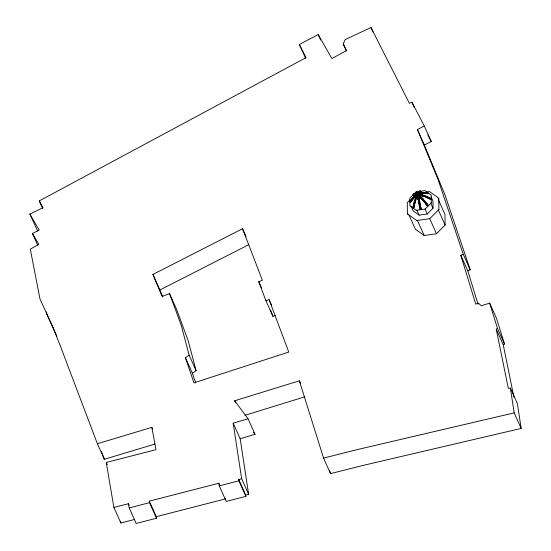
<?xml version="1.0" encoding="UTF-8"?>
<svg xmlns="http://www.w3.org/2000/svg" width="551" height="551" viewBox="0 0 551 551"><rect width="100%" height="100%" fill="white"/><g stroke="black" fill="none" stroke-linecap="round" stroke-linejoin="round"><path stroke-width="0.83" d="M421.563 192.905L421.288 193.697L423.733 193.387L424.084 192.588L422.431 192.409L419.752 193.311L420.206 194.09L424.084 193.119L424.07 192.588L420.027 193.064L420.268 194.055L419.958 193.098L418.918 193.697L419.456 194.462L420.964 194.572L420.806 195.502M424.084 192.588L428.161 192.891L428.148 193.422L423.347 193.125L423.733 193.387L425.041 193.422L425.413 192.623L423.354 192.595L423.705 192.327M427.397 193.422L424.663 193.153L425.028 193.422L425.42 192.623L424.676 192.63L427.796 192.63L427.397 193.422L428.148 193.422M426.019 193.27L426.391 193.532L426.784 192.74L426.033 192.74L426.77 193.263L426.391 193.532L424.669 193.153M426.77 193.263L426.784 192.74M423.788 200.468L425.131 202.065C426.412 201.756 423.871 203.333 425.117 202.052L425.503 201.921L428.272 205.323L427.941 205.929L427.555 206.053L422.156 199.565L422.872 198.835C430.359 208.044 420.137 195.026 418.25 194.593M424.174 200.543L423.443 201.053L422.589 199.861M416.928 194.338L416.9 195.708L414.696 196.886L412.809 198.759L412.382 198.443L414.304 196.094L417.259 194.434M419.084 215.145L416.9 210.289L416.253 210.289L409.937 205.771L409.854 198.133L416.06 191.844L424.917 190.598L431.233 195.123L431.316 202.761L425.11 209.043L427.287 213.995L419.084 215.145L413.236 210.964L411.053 206.108M418.677 193.911L418.808 193.112L417.933 192.843M419.373 194.93L419.538 194.441L419.332 195.763L418.732 196.108L419.215 195.357M414.242 204.207L413.891 207.734L413.25 207.996L412.885 207.734L413.305 205.757L414.359 201.7L414.855 201.721L414.538 202.961M412.885 207.734L413.312 205.75L414.18 206.019L413.946 205.502M413.25 207.996L414.593 202.203L414.235 201.921L414.882 199.965L415.378 200.006L415.743 200.268L414.614 204.084L414.111 204.077L413.746 203.815L414.228 201.941L414.848 201.749M413.891 207.734L413.525 207.472L413.808 206.15M413.76 207.996L414.751 203.822L413.753 203.801L414.614 204.084L415.22 201.983L414.593 202.203M421.329 197.699C421.66 197.189 423.464 199.166 422.548 199.035L421.329 197.699L420.971 198.064L422.156 199.565L422.865 199.035M427.555 206.053L422.507 199.4C421.784 199.655 418.278 194.978 420.93 198.229L421.653 197.506L421.012 198.112M417.548 192.843L416.976 191.562L416.28 193.146L417.424 195.695L418.85 195.495L419.132 194.84L417.686 191.72L416.267 191.92L415.977 192.575L417.424 195.695M426.212 191.996L429.47 191.534L438.775 198.195L438.327 199.607L444.981 214.422L445.098 225.028L436.475 233.762L424.174 235.491L415.399 229.216L408.739 214.401L407.416 213.871L407.299 202.623L410.151 199.731M417.947 192.802L419.345 191.39L420.089 191.638L419.49 192.292L419.676 191.803L421.005 191.514L420.812 192.003L418.974 192.361L419.49 192.285L419.352 191.383L419.676 191.803L418.843 192.988L419.318 192.079L418.987 191.665L417.995 192.65M418.457 192.726L418.677 192.127L419.022 192.506L418.643 193.566L418.45 192.767L418.319 193.566L417.81 193.642M418.615 192.636L418.464 191.748L419.249 191.293L420.22 191.142L420.344 192.044L419.896 192.127L419.766 191.225M415.743 200.268C413.636 200.288 416.528 199.937 415.123 200.44L414.758 200.178L415.482 198.374L415.957 198.456M422.631 195.364L422.162 195.798L422.562 194.909C419.187 194 421.632 196.549 423.988 196.301L424.215 195.419L422.39 194.916L422.224 195.812L425.641 196.948L425.937 196.535L425.93 196.094L423.981 195.419L423.712 196.287L424.215 195.867L422.631 195.364L422.624 194.923L422.218 195.371M418.65 193.525L418.808 193.112L418.292 193.181M418.629 192.63L418.471 191.741M419.676 191.803L418.65 191.948L418.836 191.459L418.292 192.223M418.505 192.581L419.139 192.561L418.98 191.679M420.22 191.142L420.537 191.555L419.573 191.714L419.704 191.211L421.005 191.514M419.511 191.7L419.704 191.211M420.172 191.169L420.296 192.079L420.537 191.555M418.14 195.846L416.687 191.81L417.686 191.72L417.989 192.292L417.699 192.946L416.28 193.146L415.977 192.575L416.735 191.838L418.85 195.495M346.372 50.954L343.232 43.956L345.153 39.576L371.002 27.55L409.352 103.264L412.003 102.272L424.284 126L431.268 141.545L424.394 145.071L444.946 194.792L470.265 269.887L467.813 270.872L478.006 304.214M417.128 195.123L417.41 194.469M414.758 200.178L415.619 200.488L416.322 198.718L415.364 198.553L416.108 196.996L416.928 197.444M416.15 196.955L416.432 197.341L414.6 202.183L415.213 202.01M413.443 205.495L413.677 206.012L414.311 205.757M424.249 195.433L423.712 196.287L424.215 195.419M414.235 201.921L415.089 202.224M438.775 198.195L438.892 209.442L438.438 210.22L445.098 225.028M416.108 196.996L416.942 195.674L418.037 196.411M416.473 197.258L417.238 196.039L418.03 196.294M415.364 198.553L416.212 198.897L416.969 197.361L416.432 197.341M414.304 196.094L409.889 202.031L410.323 202.334L416.095 195.695M412.389 197.981L412.795 197.871L409.882 201.59L410.309 201.446M410.323 202.334L413.222 198.188L413.216 198.642L412.396 198.429M418.946 195.798L418.732 196.108L419.786 197.072L420 196.762L418.946 195.798L419.504 195.378M421.37 197.747L420.227 196.59C420.193 196.941 419.993 196.569 420.296 196.652L419.242 195.688L419.414 194.434L418.829 193.759M421.653 197.506L420.427 196.466M418.553 196.342L418.34 195.977L417.672 196.266L418.381 201.081L420.165 209.373L420.881 209.456L421.191 209.228L418.705 196.122L417.686 196.218L416.887 197.478L416.515 197.217M427.046 197.678L427.638 196.852L425.634 196.066L425.351 196.921L430.861 199.441L431.164 198.594L427.342 196.824L427.059 197.685L430.861 199.441M427.349 197.713L427.659 197.306L431.171 199.035M430.545 199.407L430.538 198.966L428.774 198.078L428.788 198.525L429.394 197.706L427.652 196.859M430.538 198.966L431.164 198.594M428.781 198.518L429.408 198.153M419.318 194.593L420.482 193.835L420.323 193.36L419.283 193.959M431.316 202.761L430.848 203.319L433.031 208.175L427.287 213.995M419.958 193.098L420.206 194.09M419.235 194.655L419.077 194.172M420.151 196.707L420.509 196.342M417.672 194.565L414.283 194.496L414.145 193.986L415.055 193.449L416.845 193.725L416.122 194.455L414.283 194.496L412.899 195.571L412.754 195.068L413.553 194.289L414.51 194.062L414.655 194.565L413.794 194.785L414.145 193.986L416.845 193.725M413.195 194.655L413.842 195.295L415.144 194.276L414.29 194.93L413.649 194.283L413.333 195.157L414.51 194.062L414.648 194.565L413.402 195.708L412.899 195.571M414.703 193.814L415.316 194.475L415.668 194.11L414.827 194.324L414.689 193.814L416.157 193.573L415.702 193.429L415.433 194.303L416.274 194.09M414.779 194.641L414.283 194.496L414.641 194.131M414.827 194.324L415.185 193.959M413.402 195.708L414.2 194.937L413.553 194.289L414.504 193.628M415.915 194.448L415.433 194.303L415.798 193.938M419.421 194.882L418.732 196.108L419.242 195.688M422.156 199.565L422.872 198.835M423.443 201.053L423.802 200.688M425.503 201.921L424.773 202.431M428.299 205.564L426.873 203.601L426.157 204.331L426.515 203.966M427.528 205.812L428.272 205.323M407.416 213.871L416.721 220.524L429.759 218.692L438.892 209.442M413.112 194.703L414.056 194.427L413.842 195.295L413.333 195.157M421.329 193.683L421.522 192.919L420.392 193.325M421.605 193.435L420.874 192.905L422.403 192.416L422.81 193.201L422.094 193.201L423.368 193.125M419.786 197.072L420.069 196.824L421.212 197.988L420.93 198.229M413.711 196.859L414.689 196.004L414.345 196.507L415.041 196.824L415.075 196.356L414.104 197.657L413.305 196.976L413.711 196.859L413.326 197.396L413.718 197.747L414.125 197.189M418.25 194.827L419.201 194.021M419.132 192.568L419.49 192.285M422.431 192.409L422.81 193.201L422.121 193.201M423.712 193.387L424.084 193.119M420.881 209.456L420.702 207.059L419.676 207.204L420.702 207.059L420.186 205.495M420.165 209.373L421.191 209.228M242.536 228.727L262.372 280.266L258.743 281.657L265.94 300.798L269.081 299.648L288.765 352.048L193.945 382.849L185.432 357.723L189.117 355.14L181.224 325.221L169.508 293.566L162.097 296.486L152.923 274.439L242.536 228.727L246.028 236.503M195.708 382.993L192.416 373.268L196.101 370.685L188.208 340.766L176.492 309.111L169.508 293.566M426.033 192.74L426.419 192.478M420.365 209.525L419.201 205.068L419.518 204.855M419.876 207.355L419.986 206.983M414.345 196.066L415.743 195.316L414.345 196.507M418.705 196.122C419.573 197.63 417.913 197.595 418.181 197.713M419.401 205.213L420.227 204.924L419.401 205.199L418.836 201.556M419.091 202.844L418.767 203.016L419.793 202.871L420.034 204.8M42.764 208.691L39.273 200.922L306.039 57.621L299.351 44.466L318.182 34.561L331.867 58.537L346.517 50.609L343.232 43.956M419.476 202.127L419.407 200.936L418.381 201.081L419.407 200.936L419.015 199.689M470.265 269.887L463.281 254.348L437.962 179.247L417.41 129.533L424.284 126M235.36 402.333L234.664 400.777L299.372 380.81L323.568 458.095L330.559 473.633L362.951 465.45L521.156 428.423L517.389 403.607L510.405 388.069L508.304 388.324L496.237 329.161L497.525 328.499L489.66 303.105L481.367 305.777L478.344 303.078L475.74 304.124L460.829 255.327L463.281 254.348M513.931 397.202L503.221 344.706L504.509 344.038L496.644 318.65L489.66 303.105M162.855 297.065L159.907 289.984L248.756 244.665M37.675 245.112L32.44 233.452L39.176 230.111L29.844 214.05L42.992 207.748L39.273 200.922M415.468 195.343L417.238 194.889M416.611 194.847L416.618 195.295L415.475 195.784L416.033 196.177L416.026 195.736M418.65 191.948L419.063 191.782M418.064 199.297L418.168 197.616C416.838 200.158 420.516 199.441 418.512 197.602L418.746 199.214L418.064 199.297L419.091 199.152L418.746 199.214M419.407 200.936L419.077 201.067L418.76 199.283M424.78 202.651L425.152 202.506L427.941 205.929M265.94 300.798L272.924 316.343L275.28 315.475M426.157 204.331L426.536 204.201M410.688 200.344L411.549 200.502L411.129 201.087L410.688 200.337L411.549 200.509L410.75 202.196M411.514 199.131L412.368 199.304L411.948 199.882L411.521 199.125L412.362 199.31M410.695 200.784L411.549 200.95M244.926 415.309L304.724 396.858M411.521 199.565L412.368 199.751M32.44 233.452L38.811 244.375L30.298 249.142L39.947 298.869L53.103 327.742L60.107 345.346L97.382 443.734L151.821 427.349L152.524 428.905M97.382 443.734L104.366 459.272L154.748 444.113M248.639 494.288L241.655 478.75L233.176 423.189L248.04 418.781L255.03 434.319L240.16 438.727L248.639 494.288L245.739 495.067L245.863 496.361L226.247 501.417L219.257 485.872L218.809 483.255L149.287 501.141L149.548 502.67L156.539 518.209L136.18 523.45L129.196 507.905L128.479 503.71L113.878 507.443L106.274 462.461L155.995 449.671L151.821 427.349M413.216 198.642L412.802 198.312M245.863 496.361L238.879 480.816L238.755 479.522L241.655 478.75M416.267 191.92L416.687 191.844M129.196 507.905L149.548 502.67M219.257 485.872L238.879 480.816M149.287 501.141L156.277 516.686L225.793 498.8M113.878 507.443L120.862 522.982L134.658 519.455M323.568 458.095L355.967 449.905L514.173 412.878L521.156 428.423M414.304 196.535L415.082 196.797M419.387 192.203L419.834 192.12M415.406 195.819L416.101 196.142M419.249 191.293L420.688 191.101M418.801 192.154L419.318 192.079M418.333 193.057L418.856 192.967L418.684 192.106M417.823 197.685L418.856 197.54M418.767 203.016L419.277 202.947M419.201 205.068L419.717 205M419.676 207.204L420.702 207.059M416.253 210.289L425.11 209.043M417.176 195.688L416.618 195.295M419.828 192.12L420.812 192.003M422.562 194.909L422.397 195.805M418.133 195.426L420.888 195.481L420.971 195.013L419.545 194.882L419.456 194.462M413.023 207.472L413.525 207.472M417.066 195.722L416.714 194.813L417.307 194.923L416.122 194.455L416.033 193.938M425.372 196.934L425.93 196.094M426.384 193.532L427.762 193.69M429.098 198.56L429.401 197.706M416.721 220.524L417.513 220.675L424.174 235.491M421.06 195.026L422.569 195.35M415.068 193.449L415.544 193.594M415.674 193.422L416.157 193.573M417.066 195.274L416.852 194.303L416.074 193.959L416.577 194.599M416.742 191.817L417.989 192.292M424.256 195.874L427.645 197.299M423.712 195.839L424.814 196.273M416.439 193.594L417.21 193.938M416.122 194.455L417.169 195.24M429.084 197.671L430.848 198.56M419.6 202.775L419.084 201.115M425.041 192.891L425.406 193.153M417.279 195.998C416.225 195.336 419.084 196.7 417.989 197.582M422.445 192.94L422.81 193.201M414.386 203.56L414.745 203.842M413.808 205.757L414.18 206.019M419.304 195.433L420.358 196.397M418.884 196.053L419.938 197.017M421.253 198.036L422.472 199.372M423.809 200.908L425.152 202.506M425.524 202.155L426.901 203.836M425.117 202.052L426.495 203.732M234.664 400.777L248.04 418.781M253.543 432.321L255.03 434.319M37.675 231.055L29.844 214.05M418.836 194.269L419.132 194.84M427.817 134.871L431.268 141.545M56.891 336.262L46.931 314.414L46.442 311.887M412.003 102.272L414.448 107.714M417.41 129.533L424.394 145.071M371.002 27.55L373.096 32.213M497.525 328.499L504.509 344.038M496.237 329.161L503.221 344.706M460.829 255.327L467.813 270.872M431.089 196.934L432.955 201.101L433.031 208.175M436.475 233.762L429.759 218.692M318.182 34.561L320.627 40.003M299.351 44.466L305.633 58.454M269.081 299.648L271.526 305.082M258.743 281.657L261.532 287.877M299.372 380.81L300.419 383.145M233.176 423.189L240.16 438.727M152.923 274.439L159.907 289.984M189.117 355.14L196.101 370.685M185.432 357.723L192.416 373.268M238.755 479.522L245.739 495.067M218.809 483.255L219.505 484.811M128.479 503.71L129.182 505.26M106.274 462.461L107.321 464.789M101.336 451.276L104.366 459.272M270.527 309.965L272.924 316.343M329.539 470.382L330.559 473.633M413.615 194.84L413.767 195.343M414.152 193.986L414.283 194.496M420.503 206.907L420.992 209.077M420.385 207.272L419.476 203.078M418.574 201.184L418.953 203.119M415.344 193.794L415.433 194.303M418.243 199.352L418.56 201.143M156.277 516.686L156.539 518.209M120.573 521.287L120.862 522.982M510.405 388.069L514.173 412.878M418.347 196.094L418.498 197.513M415.75 195.757L415.757 196.204M414.689 196.445L414.696 196.886M413.711 197.306L413.718 197.747M411.941 198.994L411.948 199.882M411.115 200.199L411.129 201.087M414.51 194.062L414.008 193.918L414.51 194.062"/></g></svg>
